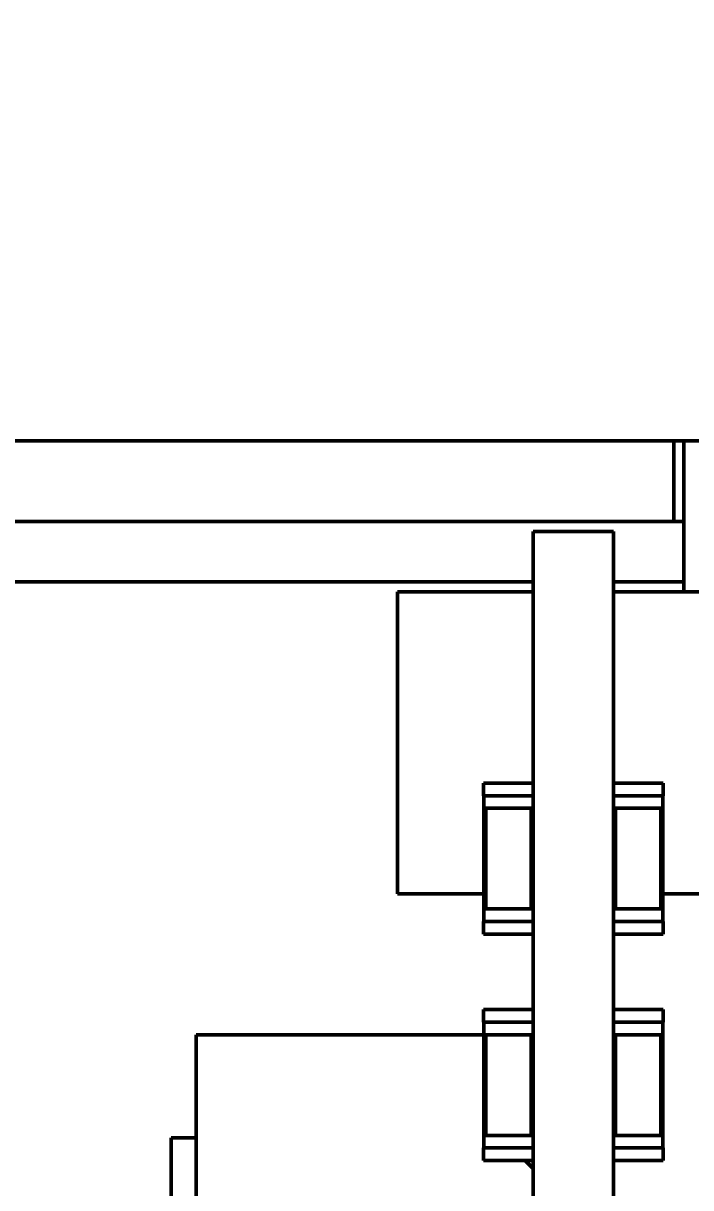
# Model space of a CAD drawing. Header units: millimetres. Extents: x 3100 to 5091, y 868 to 1900.
# Drawn here: x 3442.8 to 3456.07, y 1677.19 to 1700.32 of the extents above; entities that cross this region are included whole.
import ezdxf

# ---------------------------------------------------------------- set-up
doc = ezdxf.new("R2010")
doc.units = ezdxf.units.MM
doc.header["$LTSCALE"] = 1.8
doc.layers.add('외형선(ISO)', color=7, linetype='Continuous', lineweight=50)
doc.layers.add('치수(ISO)', color=7, linetype='Continuous', lineweight=25)
doc.styles.add('레이블 문자 (JIS)', font='')
doc.styles.get('레이블 문자 (JIS)').set_extended_font_data('Gulim')
doc.dimstyles.new('복사 대상기본값 (JIS)', dxfattribs={"dimscale": 1.5, "dimtxt": 3, "dimasz": 2, "dimexe": 1, "dimexo": 0.5, "dimgap": 0.8, "dimtad": 1, "dimdsep": 46, "dimtxsty": '레이블 문자 (JIS)', "dimblk": 'Filled-1', "dimcen": 0.09, "dimdle": 10, "dimclrd": 256, "dimclre": 256, "dimclrt": 256, "dimazin": 2, "dimtfac": 0.666667, "dimtmove": 0, "dimatfit": 3, "dimldrblk": 'OPEN', "dimfxl": 1, "dimtolj": 1, "dimtzin": 0, "dimlwd": -1, "dimlwe": -1, "dimarcsym": 0})

# ---------------------------------------------------------------- blocks, each defined once
blk = doc.blocks.new('Filled-1')
at = {"color": 0}
for p, q in [((0, 0), (-1, 0.1)), ((-1, 0.1), (-1, -0.1)), ((-1, 0), (0, 0)), ((-1, -0.1), (0, 0))]:
    blk.add_line(p, q, dxfattribs=at)
at = {"color": 0, "flags": 128}
blk.add_lwpolyline([(-1, -0.1), (0, 0), (-1, 0.1), (-1, -0.1)], dxfattribs=at)
at = {"color": 0}
blk.add_solid([(-1, -0.1), (0, 0), (-1, 0.1), (-1, -0.1)], dxfattribs=at)
blk = doc.blocks.new('*D693')
at = {"layer": 'Defpoints', "color": 0}
for p in [(3578.14, 1717.158), (3259.14, 1689.026), (3578.14, 1681.026)]:
    blk.add_point(p, dxfattribs=at)
at = {"layer": '치수(ISO)'}
for p, q in [((3259.14, 1689.776), (3259.14, 1718.658)), ((3578.14, 1681.776), (3578.14, 1718.658)), ((3262.14, 1717.158), (3575.14, 1717.158))]:
    blk.add_line(p, q, dxfattribs=at)
at = {"layer": '치수(ISO)', "linetype": 'ByBlock', "xscale": 3, "yscale": 3, "zscale": 3, "rotation": 180}
blk.add_blockref('Filled-1', (3259.14, 1717.158), dxfattribs=at)
at = {"layer": '치수(ISO)', "linetype": 'ByBlock', "xscale": 3, "yscale": 3, "zscale": 3}
blk.add_blockref('Filled-1', (3578.14, 1717.158), dxfattribs=at)
at = {"layer": '치수(ISO)', "insert": (3418.66, 1727.868), "char_height": 15, "attachment_point": 5, "style": '레이블 문자 (JIS)'}
blk.add_mtext('\\A1;319', dxfattribs=at)
blk = doc.blocks.new('_Open')
at = {"color": 0, "linetype": 'ByBlock', "lineweight": -2}
for p, q in [((-1, 0.1667), (0, 0)), ((-1, -0.1667), (0, 0)), ((0, 0), (-1, 0))]:
    blk.add_line(p, q, dxfattribs=at)

msp = doc.modelspace()

# ---------------------------------------------------------------- linework, layer by layer
at = {"layer": '외형선(ISO)'}
for p, q in [((3455.74, 1692.026), (3439.54, 1692.026)), ((3455.74, 1692.026), (3455.94, 1692.026)), ((3455.74, 1690.426), (3455.74, 1692.026)), ((3462.94, 1692.026), (3455.94, 1692.026)), ((3455.94, 1691.026), (3455.94, 1692.026)), ((3455.94, 1691.026), (3455.94, 1689.026)), ((3455.74, 1690.426), (3439.54, 1690.426)), ((3455.94, 1690.426), (3455.74, 1690.426)), ((3452.94, 1675.637), (3452.94, 1690.226)), ((3454.54, 1690.226), (3452.94, 1690.226)), ((3454.54, 1690.226), (3454.54, 1675.121)), ((3452.94, 1689.226), (3439.34, 1689.226)), ((3451.14, 1689.026), (3450.24, 1689.026)), ((3450.24, 1689.026), (3450.24, 1683.026)), ((3451.14, 1689.026), (3452.94, 1689.026)), ((3455.94, 1689.226), (3454.54, 1689.226)), ((3454.54, 1689.026), (3461.94, 1689.026)), ((3452.94, 1685.226), (3451.953, 1685.226)), ((3451.953, 1684.976), (3451.953, 1685.226)), ((3455.528, 1685.226), (3454.54, 1685.226)), ((3455.528, 1684.976), (3455.528, 1685.226)), ((3451.953, 1684.976), (3452.94, 1684.976)), ((3451.96, 1682.476), (3451.96, 1684.976)), ((3454.54, 1684.976), (3455.528, 1684.976)), ((3455.52, 1682.476), (3455.52, 1684.976)), ((3452.9, 1684.726), (3452, 1684.726)), ((3452, 1684.726), (3452, 1683.976)), ((3452.9, 1684.726), (3452.9, 1683.976)), ((3455.48, 1684.726), (3454.58, 1684.726)), ((3454.58, 1684.726), (3454.58, 1683.976)), ((3455.48, 1684.726), (3455.48, 1683.976)), ((3452, 1683.476), (3452, 1683.976)), ((3452.9, 1683.476), (3452.9, 1683.976)), ((3454.58, 1683.476), (3454.58, 1683.976)), ((3455.48, 1683.476), (3455.48, 1683.976)), ((3452, 1683.476), (3452, 1682.726)), ((3452.9, 1683.476), (3452.9, 1682.726)), ((3454.58, 1683.476), (3454.58, 1682.726)), ((3455.48, 1683.476), (3455.48, 1682.726)), ((3451.14, 1683.026), (3450.24, 1683.026)), ((3451.14, 1683.026), (3451.96, 1683.026)), ((3455.52, 1683.026), (3461.94, 1683.026)), ((3452.9, 1682.726), (3452, 1682.726)), ((3455.48, 1682.726), (3454.58, 1682.726)), ((3452.94, 1682.476), (3451.953, 1682.476)), ((3451.953, 1682.226), (3451.953, 1682.476)), ((3455.528, 1682.476), (3454.54, 1682.476)), ((3455.528, 1682.226), (3455.528, 1682.476)), ((3451.953, 1682.226), (3452.94, 1682.226)), ((3454.54, 1682.226), (3455.528, 1682.226)), ((3452.94, 1680.726), (3451.953, 1680.726)), ((3451.953, 1680.726), (3451.953, 1680.476)), ((3455.528, 1680.726), (3454.54, 1680.726)), ((3455.528, 1680.476), (3455.528, 1680.726)), ((3451.953, 1680.476), (3452.94, 1680.476)), ((3451.96, 1680.476), (3451.96, 1677.976)), ((3454.54, 1680.476), (3455.528, 1680.476)), ((3455.52, 1677.976), (3455.52, 1680.476)), ((3451.96, 1680.226), (3446.24, 1680.226)), ((3446.24, 1675.656), (3446.24, 1680.226)), ((3452, 1680.226), (3452.9, 1680.226)), ((3452, 1679.476), (3452, 1680.226)), ((3452.9, 1679.476), (3452.9, 1680.226)), ((3455.48, 1680.226), (3454.58, 1680.226)), ((3454.58, 1680.226), (3454.58, 1679.476)), ((3455.48, 1680.226), (3455.48, 1679.476)), ((3452, 1679.476), (3452, 1678.976)), ((3452.9, 1679.476), (3452.9, 1678.976)), ((3454.58, 1678.976), (3454.58, 1679.476)), ((3455.48, 1678.976), (3455.48, 1679.476)), ((3452, 1678.226), (3452, 1678.976)), ((3452.9, 1678.226), (3452.9, 1678.976)), ((3454.58, 1678.976), (3454.58, 1678.226)), ((3455.48, 1678.976), (3455.48, 1678.226)), ((3445.74, 1678.176), (3446.24, 1678.176)), ((3445.74, 1676.026), (3445.74, 1678.176)), ((3452, 1678.226), (3452.9, 1678.226)), ((3455.48, 1678.226), (3454.58, 1678.226)), ((3452.94, 1677.976), (3451.953, 1677.976)), ((3451.953, 1677.976), (3451.953, 1677.726)), ((3455.528, 1677.976), (3454.54, 1677.976)), ((3455.528, 1677.726), (3455.528, 1677.976)), ((3451.953, 1677.726), (3452.94, 1677.726)), ((3452.94, 1677.566), (3452.78, 1677.726)), ((3454.54, 1677.726), (3455.528, 1677.726))]:
    msp.add_line(p, q, dxfattribs=at)

# ---------------------------------------------------------------- dimensions: what is measured, and where the dimension line sits
at = {"layer": '치수(ISO)'}
dim = msp.add_linear_dim(base=(3578.14, 1717.158), p1=(3259.14, 1689.026), p2=(3578.14, 1681.026), angle=180, dimstyle='복사 대상기본값 (JIS)', override={"dimtxt": 10, "dimgap": 2, "dimtxsty": '레이블 문자 (JIS)', "dimtofl": 0, "dimatfit": 1, "dimldrblk": 'Open'}, dxfattribs=at)
dim.commit()
dim.dimension.update_dxf_attribs({"geometry": '*D693', "text_midpoint": (3418.66, 1717.158), "dimtype": 160})

doc.saveas('drawing.dxf')
